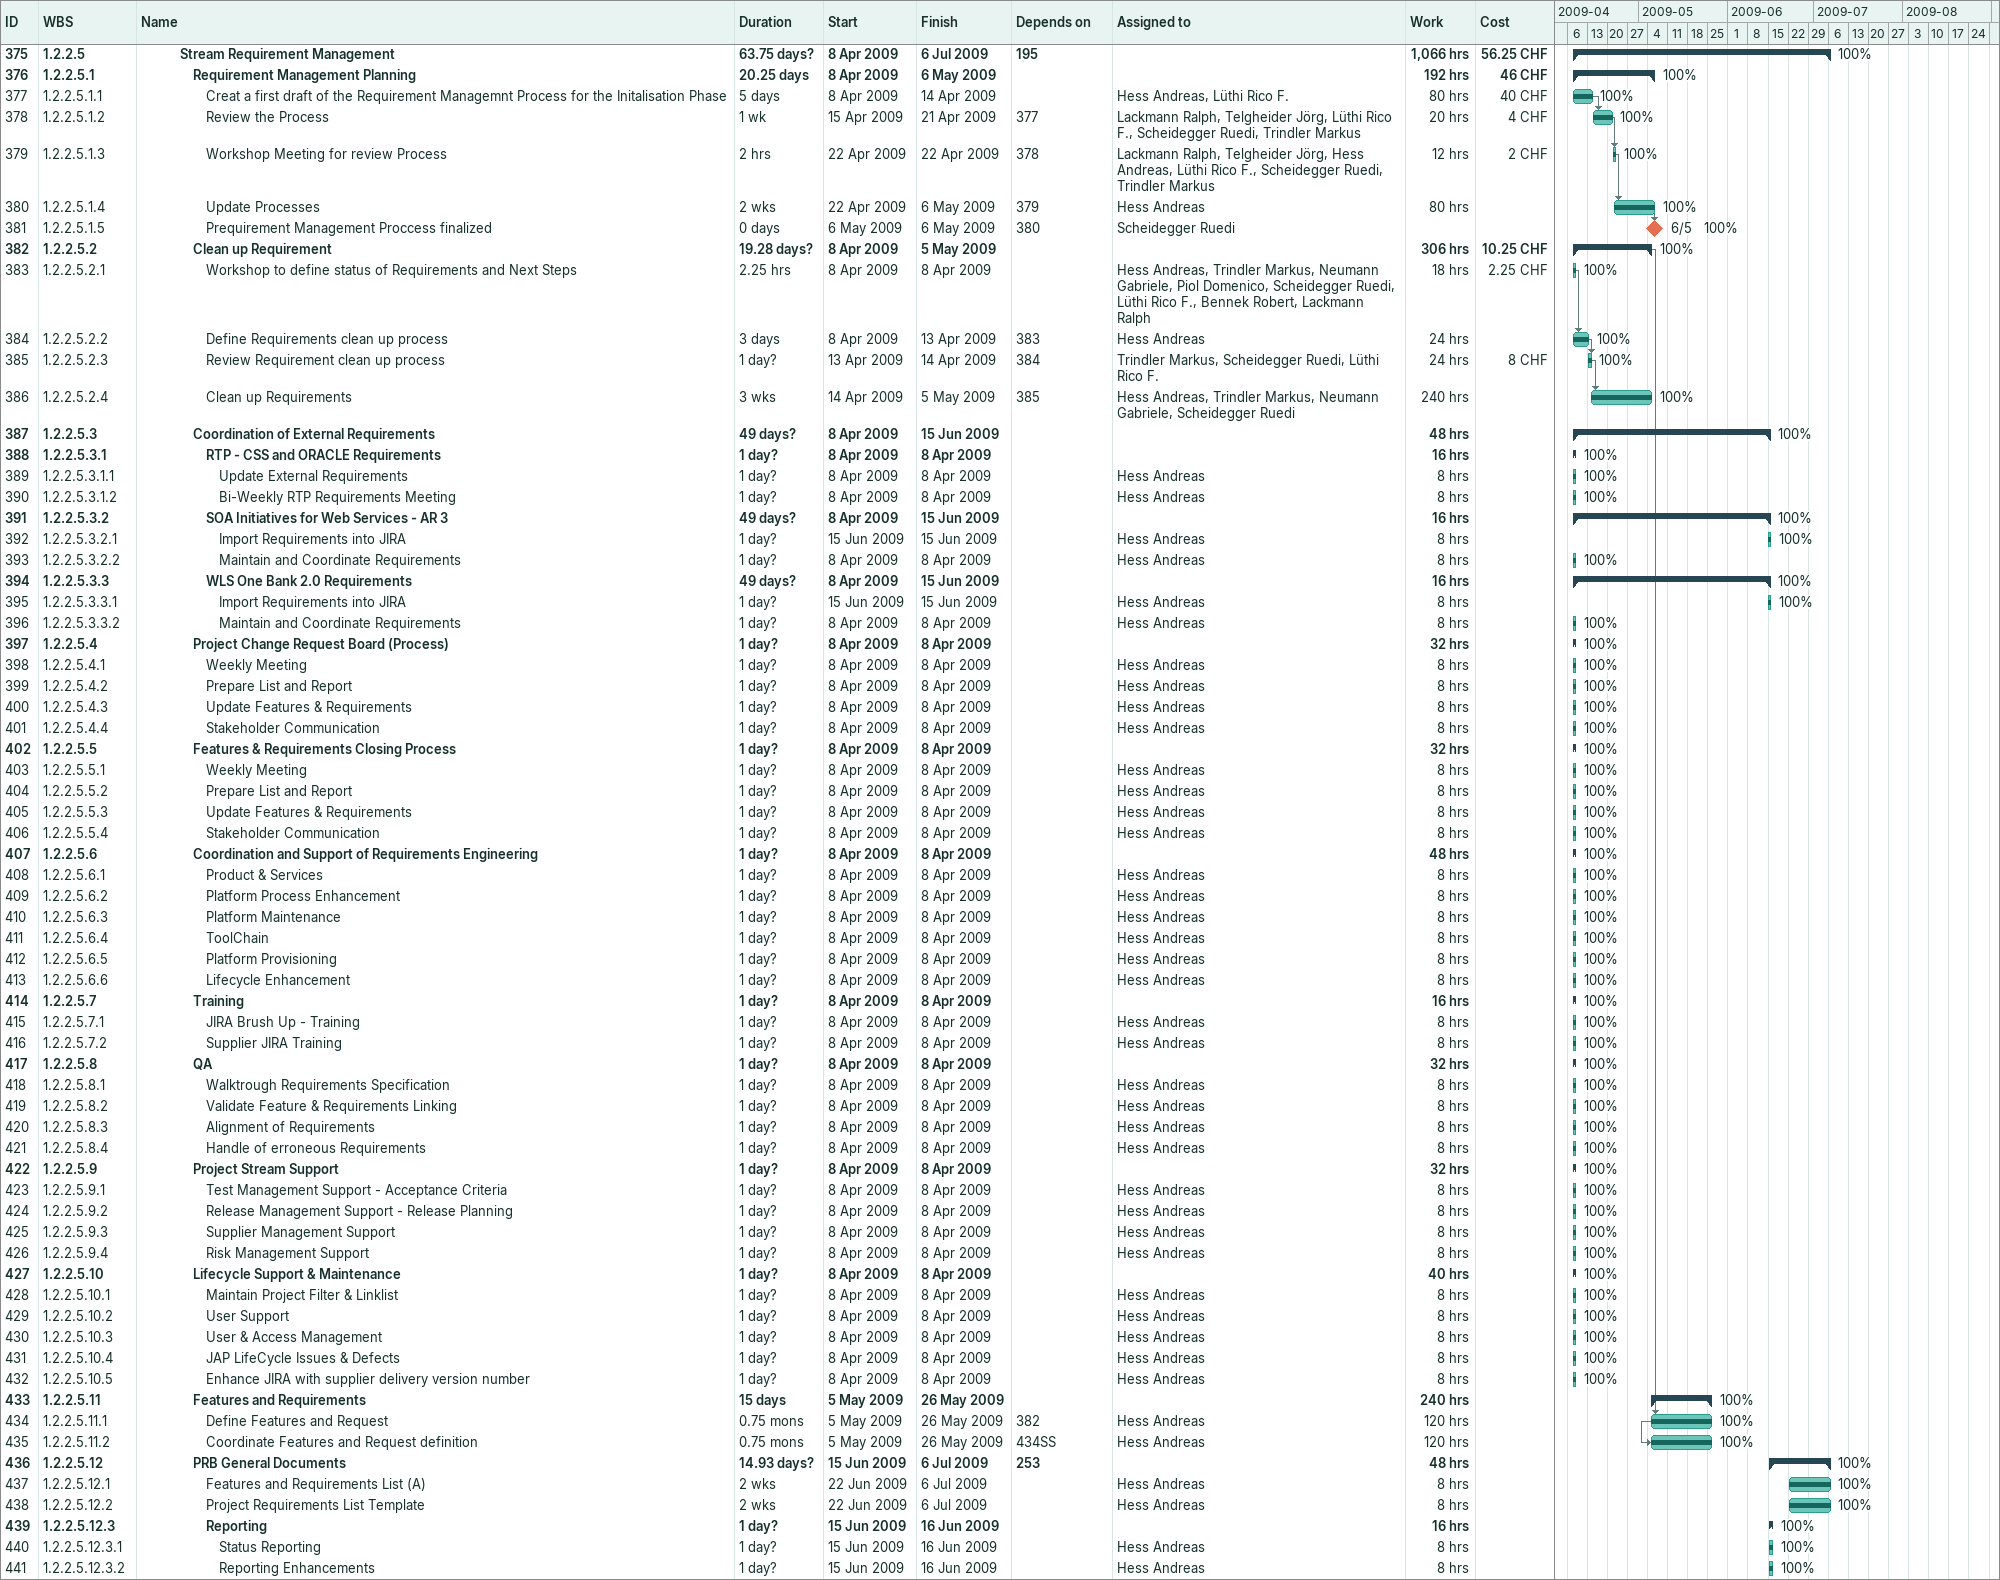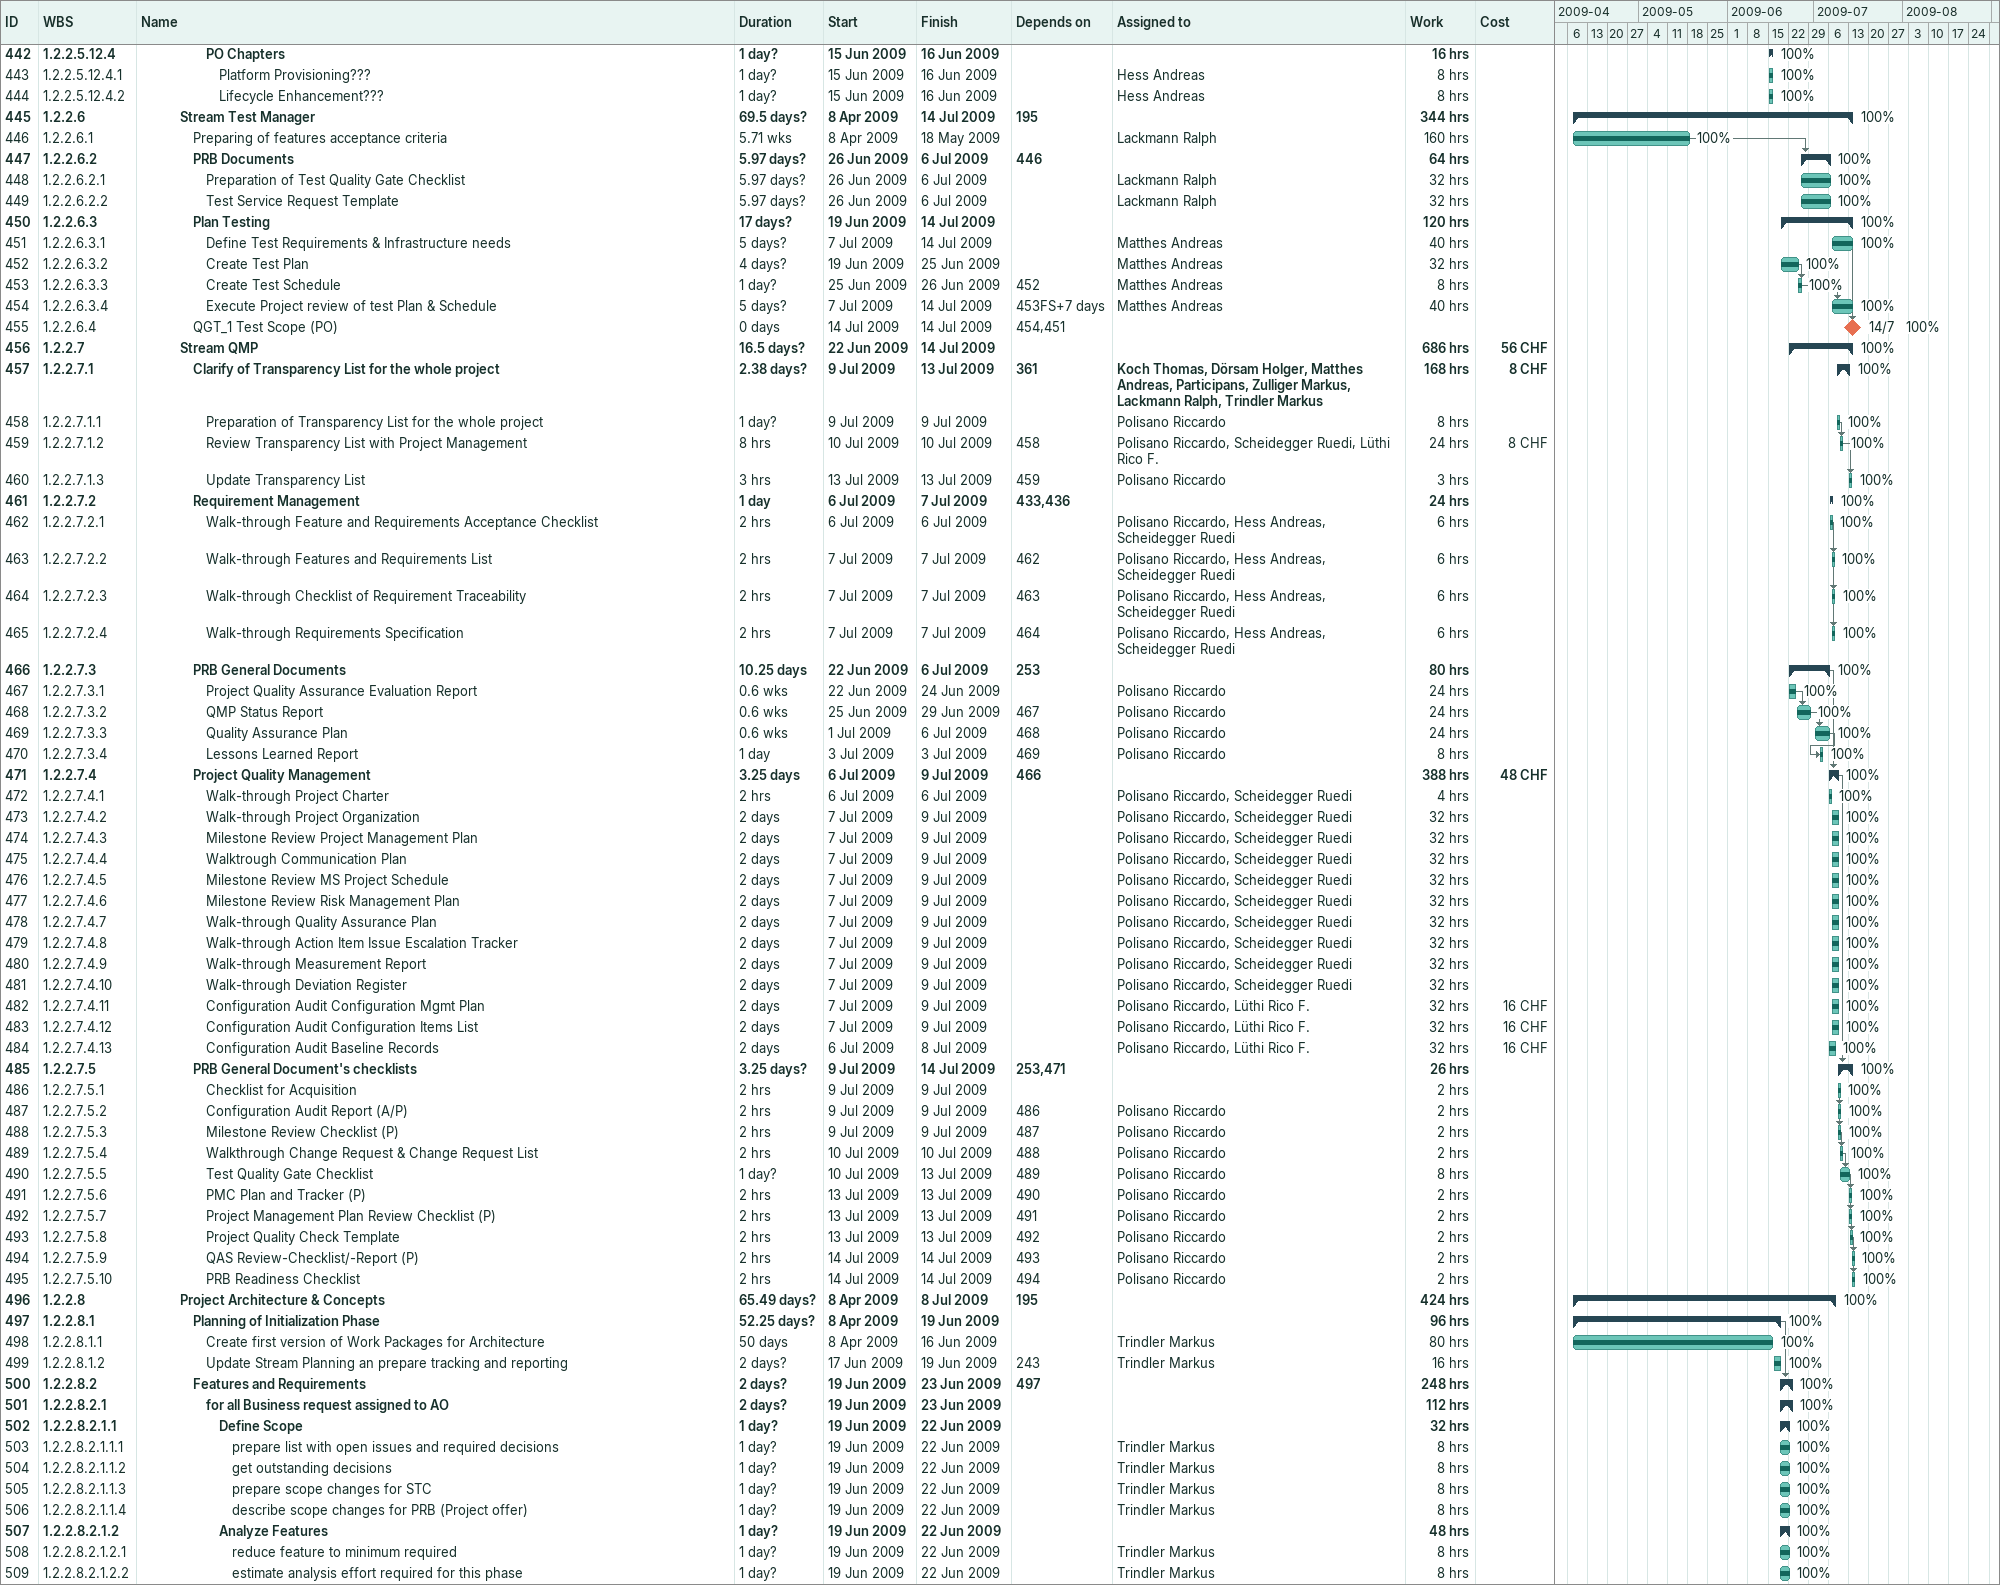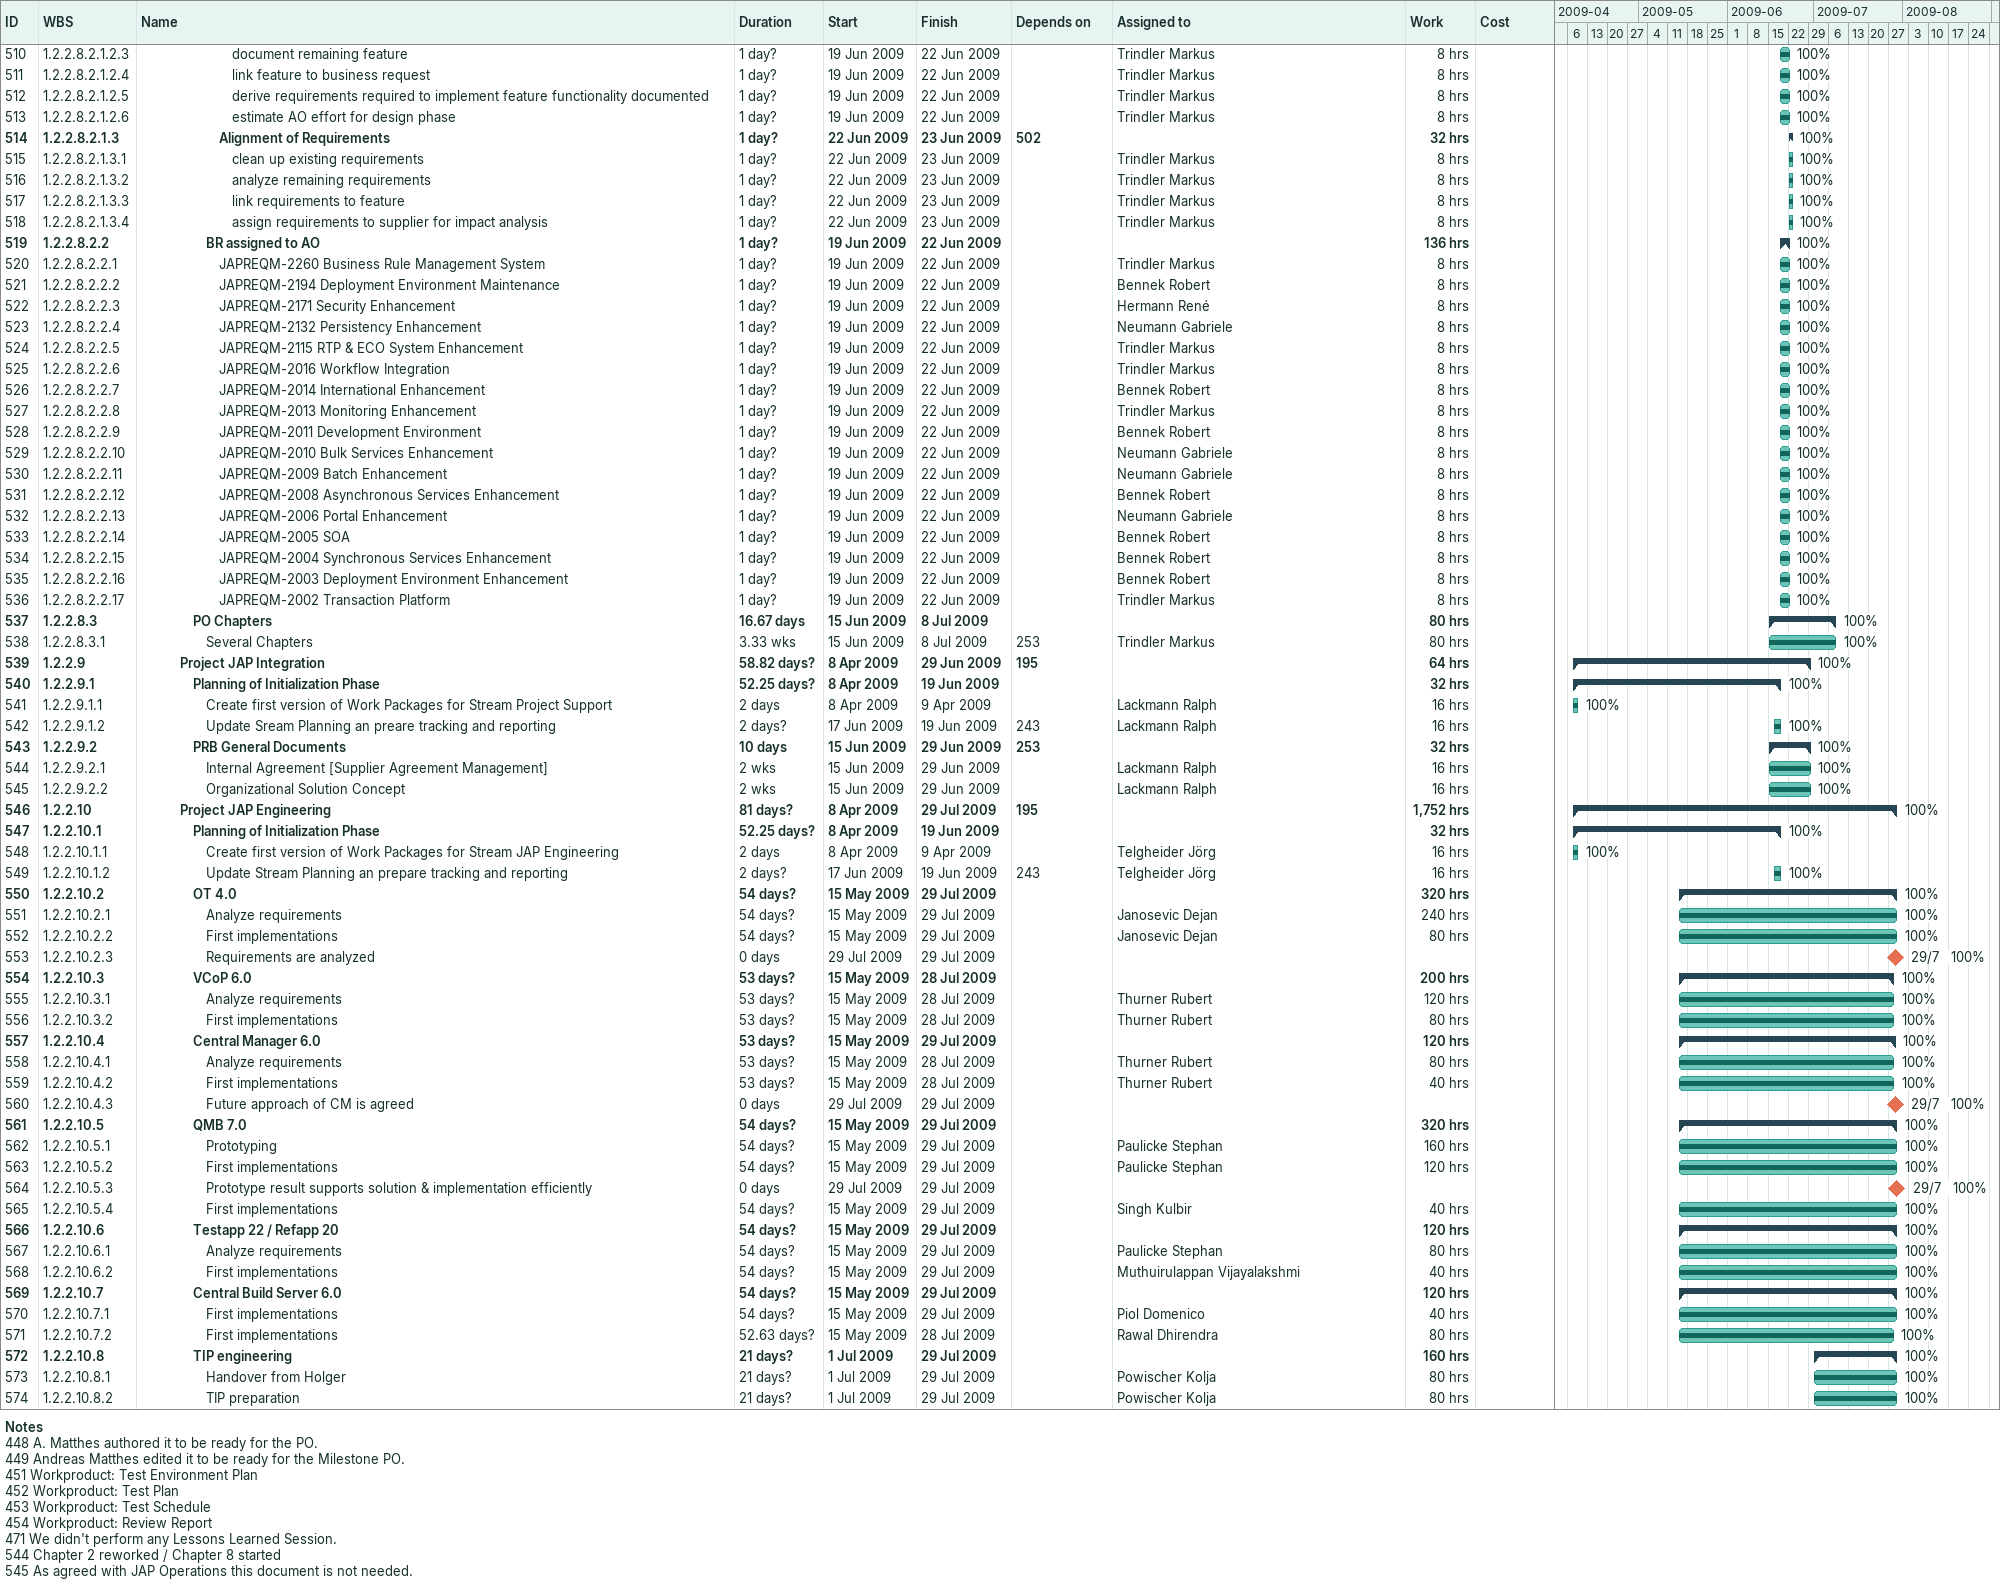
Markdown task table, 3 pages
| ID | WBS | Task | Duration | Start | Finish | Predecessors | Resources | % complete | Work (h) | Cost (CHF) |
|---|---|---|---|---|---|---|---|---|---|---|
| 375 | 1.2.2.5 | **Stream Requirement Management** | 63.75d? | 2009-04-08 | 2009-07-06 | 195 |  | 100 | 1066 | 56.25 |
| 376 | 1.2.2.5.1 | **Requirement Management Planning** | 20.25d | 2009-04-08 | 2009-05-06 |  |  | 100 | 192 | 46 |
| 377 | 1.2.2.5.1.1 | Creat a first draft of the Requirement Managemnt Process for the Initalisation Phase | 5d | 2009-04-08 | 2009-04-14 |  | Hess Andreas, Lüthi Rico F. | 100 | 80 | 40 |
| 378 | 1.2.2.5.1.2 | Review the Process | 1w | 2009-04-15 | 2009-04-21 | 377 | Lackmann Ralph, Telgheider Jörg, Lüthi Rico F., Scheidegger Ruedi, Trindler Markus | 100 | 20 | 4 |
| 379 | 1.2.2.5.1.3 | Workshop Meeting for review Process | 2h | 2009-04-22 | 2009-04-22 | 378 | Lackmann Ralph, Telgheider Jörg, Hess Andreas, Lüthi Rico F., Scheidegger Ruedi, Trindler Markus | 100 | 12 | 2 |
| 380 | 1.2.2.5.1.4 | Update Processes | 2w | 2009-04-22 | 2009-05-06 | 379 | Hess Andreas | 100 | 80 |  |
| 381 | 1.2.2.5.1.5 | Prequirement Management Proccess finalized | 0d | 2009-05-06 | 2009-05-06 | 380 | Scheidegger Ruedi | 100 |  |  |
| 382 | 1.2.2.5.2 | **Clean up Requirement** | 19.28d? | 2009-04-08 | 2009-05-05 |  |  | 100 | 306 | 10.25 |
| 383 | 1.2.2.5.2.1 | Workshop to define status of Requirements and Next Steps | 2.25h | 2009-04-08 | 2009-04-08 |  | Hess Andreas, Trindler Markus, Neumann Gabriele, Piol Domenico, Scheidegger Ruedi, Lüthi Rico F., Bennek Robert, Lackmann Ralph | 100 | 18 | 2.25 |
| 384 | 1.2.2.5.2.2 | Define Requirements clean up process | 3d | 2009-04-08 | 2009-04-13 | 383 | Hess Andreas | 100 | 24 |  |
| 385 | 1.2.2.5.2.3 | Review Requirement clean up process | 1d? | 2009-04-13 | 2009-04-14 | 384 | Trindler Markus, Scheidegger Ruedi, Lüthi Rico F. | 100 | 24 | 8 |
| 386 | 1.2.2.5.2.4 | Clean up Requirements | 3w | 2009-04-14 | 2009-05-05 | 385 | Hess Andreas, Trindler Markus, Neumann Gabriele, Scheidegger Ruedi | 100 | 240 |  |
| 387 | 1.2.2.5.3 | **Coordination of External Requirements** | 49d? | 2009-04-08 | 2009-06-15 |  |  | 100 | 48 |  |
| 388 | 1.2.2.5.3.1 | **RTP - CSS and ORACLE Requirements** | 1d? | 2009-04-08 | 2009-04-08 |  |  | 100 | 16 |  |
| 389 | 1.2.2.5.3.1.1 | Update External Requirements | 1d? | 2009-04-08 | 2009-04-08 |  | Hess Andreas | 100 | 8 |  |
| 390 | 1.2.2.5.3.1.2 | Bi-Weekly RTP Requirements Meeting | 1d? | 2009-04-08 | 2009-04-08 |  | Hess Andreas | 100 | 8 |  |
| 391 | 1.2.2.5.3.2 | **SOA Initiatives for Web Services - AR 3** | 49d? | 2009-04-08 | 2009-06-15 |  |  | 100 | 16 |  |
| 392 | 1.2.2.5.3.2.1 | Import Requirements into JIRA | 1d? | 2009-06-15 | 2009-06-15 |  | Hess Andreas | 100 | 8 |  |
| 393 | 1.2.2.5.3.2.2 | Maintain and Coordinate Requirements | 1d? | 2009-04-08 | 2009-04-08 |  | Hess Andreas | 100 | 8 |  |
| 394 | 1.2.2.5.3.3 | **WLS One Bank 2.0 Requirements** | 49d? | 2009-04-08 | 2009-06-15 |  |  | 100 | 16 |  |
| 395 | 1.2.2.5.3.3.1 | Import Requirements into JIRA | 1d? | 2009-06-15 | 2009-06-15 |  | Hess Andreas | 100 | 8 |  |
| 396 | 1.2.2.5.3.3.2 | Maintain and Coordinate Requirements | 1d? | 2009-04-08 | 2009-04-08 |  | Hess Andreas | 100 | 8 |  |
| 397 | 1.2.2.5.4 | **Project Change Request Board (Process)** | 1d? | 2009-04-08 | 2009-04-08 |  |  | 100 | 32 |  |
| 398 | 1.2.2.5.4.1 | Weekly Meeting | 1d? | 2009-04-08 | 2009-04-08 |  | Hess Andreas | 100 | 8 |  |
| 399 | 1.2.2.5.4.2 | Prepare List and Report | 1d? | 2009-04-08 | 2009-04-08 |  | Hess Andreas | 100 | 8 |  |
| 400 | 1.2.2.5.4.3 | Update Features & Requirements | 1d? | 2009-04-08 | 2009-04-08 |  | Hess Andreas | 100 | 8 |  |
| 401 | 1.2.2.5.4.4 | Stakeholder Communication | 1d? | 2009-04-08 | 2009-04-08 |  | Hess Andreas | 100 | 8 |  |
| 402 | 1.2.2.5.5 | **Features & Requirements Closing Process** | 1d? | 2009-04-08 | 2009-04-08 |  |  | 100 | 32 |  |
| 403 | 1.2.2.5.5.1 | Weekly Meeting | 1d? | 2009-04-08 | 2009-04-08 |  | Hess Andreas | 100 | 8 |  |
| 404 | 1.2.2.5.5.2 | Prepare List and Report | 1d? | 2009-04-08 | 2009-04-08 |  | Hess Andreas | 100 | 8 |  |
| 405 | 1.2.2.5.5.3 | Update Features & Requirements | 1d? | 2009-04-08 | 2009-04-08 |  | Hess Andreas | 100 | 8 |  |
| 406 | 1.2.2.5.5.4 | Stakeholder Communication | 1d? | 2009-04-08 | 2009-04-08 |  | Hess Andreas | 100 | 8 |  |
| 407 | 1.2.2.5.6 | **Coordination and Support of Requirements Engineering** | 1d? | 2009-04-08 | 2009-04-08 |  |  | 100 | 48 |  |
| 408 | 1.2.2.5.6.1 | Product & Services | 1d? | 2009-04-08 | 2009-04-08 |  | Hess Andreas | 100 | 8 |  |
| 409 | 1.2.2.5.6.2 | Platform Process Enhancement | 1d? | 2009-04-08 | 2009-04-08 |  | Hess Andreas | 100 | 8 |  |
| 410 | 1.2.2.5.6.3 | Platform Maintenance | 1d? | 2009-04-08 | 2009-04-08 |  | Hess Andreas | 100 | 8 |  |
| 411 | 1.2.2.5.6.4 | ToolChain | 1d? | 2009-04-08 | 2009-04-08 |  | Hess Andreas | 100 | 8 |  |
| 412 | 1.2.2.5.6.5 | Platform Provisioning | 1d? | 2009-04-08 | 2009-04-08 |  | Hess Andreas | 100 | 8 |  |
| 413 | 1.2.2.5.6.6 | Lifecycle Enhancement | 1d? | 2009-04-08 | 2009-04-08 |  | Hess Andreas | 100 | 8 |  |
| 414 | 1.2.2.5.7 | **Training** | 1d? | 2009-04-08 | 2009-04-08 |  |  | 100 | 16 |  |
| 415 | 1.2.2.5.7.1 | JIRA Brush Up - Training | 1d? | 2009-04-08 | 2009-04-08 |  | Hess Andreas | 100 | 8 |  |
| 416 | 1.2.2.5.7.2 | Supplier JIRA Training | 1d? | 2009-04-08 | 2009-04-08 |  | Hess Andreas | 100 | 8 |  |
| 417 | 1.2.2.5.8 | **QA** | 1d? | 2009-04-08 | 2009-04-08 |  |  | 100 | 32 |  |
| 418 | 1.2.2.5.8.1 | Walktrough Requirements Specification | 1d? | 2009-04-08 | 2009-04-08 |  | Hess Andreas | 100 | 8 |  |
| 419 | 1.2.2.5.8.2 | Validate Feature & Requirements Linking | 1d? | 2009-04-08 | 2009-04-08 |  | Hess Andreas | 100 | 8 |  |
| 420 | 1.2.2.5.8.3 | Alignment of Requirements | 1d? | 2009-04-08 | 2009-04-08 |  | Hess Andreas | 100 | 8 |  |
| 421 | 1.2.2.5.8.4 | Handle of erroneous Requirements | 1d? | 2009-04-08 | 2009-04-08 |  | Hess Andreas | 100 | 8 |  |
| 422 | 1.2.2.5.9 | **Project Stream Support** | 1d? | 2009-04-08 | 2009-04-08 |  |  | 100 | 32 |  |
| 423 | 1.2.2.5.9.1 | Test Management Support - Acceptance Criteria | 1d? | 2009-04-08 | 2009-04-08 |  | Hess Andreas | 100 | 8 |  |
| 424 | 1.2.2.5.9.2 | Release Management Support - Release Planning | 1d? | 2009-04-08 | 2009-04-08 |  | Hess Andreas | 100 | 8 |  |
| 425 | 1.2.2.5.9.3 | Supplier Management Support | 1d? | 2009-04-08 | 2009-04-08 |  | Hess Andreas | 100 | 8 |  |
| 426 | 1.2.2.5.9.4 | Risk Management Support | 1d? | 2009-04-08 | 2009-04-08 |  | Hess Andreas | 100 | 8 |  |
| 427 | 1.2.2.5.10 | **Lifecycle Support & Maintenance** | 1d? | 2009-04-08 | 2009-04-08 |  |  | 100 | 40 |  |
| 428 | 1.2.2.5.10.1 | Maintain Project Filter & Linklist | 1d? | 2009-04-08 | 2009-04-08 |  | Hess Andreas | 100 | 8 |  |
| 429 | 1.2.2.5.10.2 | User Support | 1d? | 2009-04-08 | 2009-04-08 |  | Hess Andreas | 100 | 8 |  |
| 430 | 1.2.2.5.10.3 | User & Access Management | 1d? | 2009-04-08 | 2009-04-08 |  | Hess Andreas | 100 | 8 |  |
| 431 | 1.2.2.5.10.4 | JAP LifeCycle Issues & Defects | 1d? | 2009-04-08 | 2009-04-08 |  | Hess Andreas | 100 | 8 |  |
| 432 | 1.2.2.5.10.5 | Enhance JIRA with supplier delivery version number | 1d? | 2009-04-08 | 2009-04-08 |  | Hess Andreas | 100 | 8 |  |
| 433 | 1.2.2.5.11 | **Features and Requirements** | 15d | 2009-05-05 | 2009-05-26 |  |  | 100 | 240 |  |
| 434 | 1.2.2.5.11.1 | Define Features and Request | 0.75mo | 2009-05-05 | 2009-05-26 | 382 | Hess Andreas | 100 | 120 |  |
| 435 | 1.2.2.5.11.2 | Coordinate Features and Request definition | 0.75mo | 2009-05-05 | 2009-05-26 | 434SS | Hess Andreas | 100 | 120 |  |
| 436 | 1.2.2.5.12 | **PRB General Documents** | 14.93d? | 2009-06-15 | 2009-07-06 | 253 |  | 100 | 48 |  |
| 437 | 1.2.2.5.12.1 | Features and Requirements List (A) | 2w | 2009-06-22 | 2009-07-06 |  | Hess Andreas | 100 | 8 |  |
| 438 | 1.2.2.5.12.2 | Project Requirements List Template | 2w | 2009-06-22 | 2009-07-06 |  | Hess Andreas | 100 | 8 |  |
| 439 | 1.2.2.5.12.3 | **Reporting** | 1d? | 2009-06-15 | 2009-06-16 |  |  | 100 | 16 |  |
| 440 | 1.2.2.5.12.3.1 | Status Reporting | 1d? | 2009-06-15 | 2009-06-16 |  | Hess Andreas | 100 | 8 |  |
| 441 | 1.2.2.5.12.3.2 | Reporting Enhancements | 1d? | 2009-06-15 | 2009-06-16 |  | Hess Andreas | 100 | 8 |  |
| 442 | 1.2.2.5.12.4 | **PO Chapters** | 1d? | 2009-06-15 | 2009-06-16 |  |  | 100 | 16 |  |
| 443 | 1.2.2.5.12.4.1 | Platform Provisioning??? | 1d? | 2009-06-15 | 2009-06-16 |  | Hess Andreas | 100 | 8 |  |
| 444 | 1.2.2.5.12.4.2 | Lifecycle Enhancement??? | 1d? | 2009-06-15 | 2009-06-16 |  | Hess Andreas | 100 | 8 |  |
| 445 | 1.2.2.6 | **Stream Test Manager** | 69.5d? | 2009-04-08 | 2009-07-14 | 195 |  | 100 | 344 |  |
| 446 | 1.2.2.6.1 | Preparing of features acceptance criteria | 5.71w | 2009-04-08 | 2009-05-18 |  | Lackmann Ralph | 100 | 160 |  |
| 447 | 1.2.2.6.2 | **PRB Documents** | 5.97d? | 2009-06-26 | 2009-07-06 | 446 |  | 100 | 64 |  |
| 448 | 1.2.2.6.2.1 | Preparation of Test Quality Gate Checklist | 5.97d? | 2009-06-26 | 2009-07-06 |  | Lackmann Ralph | 100 | 32 |  |
| 449 | 1.2.2.6.2.2 | Test Service Request Template | 5.97d? | 2009-06-26 | 2009-07-06 |  | Lackmann Ralph | 100 | 32 |  |
| 450 | 1.2.2.6.3 | **Plan Testing** | 17d? | 2009-06-19 | 2009-07-14 |  |  | 100 | 120 |  |
| 451 | 1.2.2.6.3.1 | Define Test Requirements & Infrastructure needs | 5d? | 2009-07-07 | 2009-07-14 |  | Matthes Andreas | 100 | 40 |  |
| 452 | 1.2.2.6.3.2 | Create Test Plan | 4d? | 2009-06-19 | 2009-06-25 |  | Matthes Andreas | 100 | 32 |  |
| 453 | 1.2.2.6.3.3 | Create Test Schedule | 1d? | 2009-06-25 | 2009-06-26 | 452 | Matthes Andreas | 100 | 8 |  |
| 454 | 1.2.2.6.3.4 | Execute Project review of test Plan & Schedule | 5d? | 2009-07-07 | 2009-07-14 | 453FS+7d | Matthes Andreas | 100 | 40 |  |
| 455 | 1.2.2.6.4 | QGT_1 Test Scope (PO) | 0d | 2009-07-14 | 2009-07-14 | 454, 451 |  | 100 |  |  |
| 456 | 1.2.2.7 | **Stream QMP** | 16.5d? | 2009-06-22 | 2009-07-14 |  |  | 100 | 686 | 56 |
| 457 | 1.2.2.7.1 | **Clarify of Transparency List for the whole project** | 2.38d? | 2009-07-09 | 2009-07-13 | 361 | Koch Thomas, Dörsam Holger, Matthes Andreas, Participans, Zulliger Markus, Lackmann Ralph, Trindler Markus | 100 | 168 | 8 |
| 458 | 1.2.2.7.1.1 | Preparation of Transparency List for the whole project | 1d? | 2009-07-09 | 2009-07-09 |  | Polisano Riccardo | 100 | 8 |  |
| 459 | 1.2.2.7.1.2 | Review Transparency List with Project Management | 8h | 2009-07-10 | 2009-07-10 | 458 | Polisano Riccardo, Scheidegger Ruedi, Lüthi Rico F. | 100 | 24 | 8 |
| 460 | 1.2.2.7.1.3 | Update Transparency List | 3h | 2009-07-13 | 2009-07-13 | 459 | Polisano Riccardo | 100 | 3 |  |
| 461 | 1.2.2.7.2 | **Requirement Management** | 1d | 2009-07-06 | 2009-07-07 | 433, 436 |  | 100 | 24 |  |
| 462 | 1.2.2.7.2.1 | Walk-through Feature and Requirements Acceptance Checklist | 2h | 2009-07-06 | 2009-07-06 |  | Polisano Riccardo, Hess Andreas, Scheidegger Ruedi | 100 | 6 |  |
| 463 | 1.2.2.7.2.2 | Walk-through Features and Requirements List | 2h | 2009-07-07 | 2009-07-07 | 462 | Polisano Riccardo, Hess Andreas, Scheidegger Ruedi | 100 | 6 |  |
| 464 | 1.2.2.7.2.3 | Walk-through Checklist of Requirement Traceability | 2h | 2009-07-07 | 2009-07-07 | 463 | Polisano Riccardo, Hess Andreas, Scheidegger Ruedi | 100 | 6 |  |
| 465 | 1.2.2.7.2.4 | Walk-through Requirements Specification | 2h | 2009-07-07 | 2009-07-07 | 464 | Polisano Riccardo, Hess Andreas, Scheidegger Ruedi | 100 | 6 |  |
| 466 | 1.2.2.7.3 | **PRB General Documents** | 10.25d | 2009-06-22 | 2009-07-06 | 253 |  | 100 | 80 |  |
| 467 | 1.2.2.7.3.1 | Project Quality Assurance Evaluation Report | 0.6w | 2009-06-22 | 2009-06-24 |  | Polisano Riccardo | 100 | 24 |  |
| 468 | 1.2.2.7.3.2 | QMP Status Report | 0.6w | 2009-06-25 | 2009-06-29 | 467 | Polisano Riccardo | 100 | 24 |  |
| 469 | 1.2.2.7.3.3 | Quality Assurance Plan | 0.6w | 2009-07-01 | 2009-07-06 | 468 | Polisano Riccardo | 100 | 24 |  |
| 470 | 1.2.2.7.3.4 | Lessons Learned Report | 1d | 2009-07-03 | 2009-07-03 | 469 | Polisano Riccardo | 100 | 8 |  |
| 471 | 1.2.2.7.4 | **Project Quality Management** | 3.25d | 2009-07-06 | 2009-07-09 | 466 |  | 100 | 388 | 48 |
| 472 | 1.2.2.7.4.1 | Walk-through Project Charter | 2h | 2009-07-06 | 2009-07-06 |  | Polisano Riccardo, Scheidegger Ruedi | 100 | 4 |  |
| 473 | 1.2.2.7.4.2 | Walk-through Project Organization | 2d | 2009-07-07 | 2009-07-09 |  | Polisano Riccardo, Scheidegger Ruedi | 100 | 32 |  |
| 474 | 1.2.2.7.4.3 | Milestone Review Project Management Plan | 2d | 2009-07-07 | 2009-07-09 |  | Polisano Riccardo, Scheidegger Ruedi | 100 | 32 |  |
| 475 | 1.2.2.7.4.4 | Walktrough Communication Plan | 2d | 2009-07-07 | 2009-07-09 |  | Polisano Riccardo, Scheidegger Ruedi | 100 | 32 |  |
| 476 | 1.2.2.7.4.5 | Milestone Review MS Project Schedule | 2d | 2009-07-07 | 2009-07-09 |  | Polisano Riccardo, Scheidegger Ruedi | 100 | 32 |  |
| 477 | 1.2.2.7.4.6 | Milestone Review Risk Management Plan | 2d | 2009-07-07 | 2009-07-09 |  | Polisano Riccardo, Scheidegger Ruedi | 100 | 32 |  |
| 478 | 1.2.2.7.4.7 | Walk-through Quality Assurance Plan | 2d | 2009-07-07 | 2009-07-09 |  | Polisano Riccardo, Scheidegger Ruedi | 100 | 32 |  |
| 479 | 1.2.2.7.4.8 | Walk-through Action Item Issue Escalation Tracker | 2d | 2009-07-07 | 2009-07-09 |  | Polisano Riccardo, Scheidegger Ruedi | 100 | 32 |  |
| 480 | 1.2.2.7.4.9 | Walk-through Measurement Report | 2d | 2009-07-07 | 2009-07-09 |  | Polisano Riccardo, Scheidegger Ruedi | 100 | 32 |  |
| 481 | 1.2.2.7.4.10 | Walk-through Deviation Register | 2d | 2009-07-07 | 2009-07-09 |  | Polisano Riccardo, Scheidegger Ruedi | 100 | 32 |  |
| 482 | 1.2.2.7.4.11 | Configuration Audit Configuration Mgmt Plan | 2d | 2009-07-07 | 2009-07-09 |  | Polisano Riccardo, Lüthi Rico F. | 100 | 32 | 16 |
| 483 | 1.2.2.7.4.12 | Configuration Audit Configuration Items List | 2d | 2009-07-07 | 2009-07-09 |  | Polisano Riccardo, Lüthi Rico F. | 100 | 32 | 16 |
| 484 | 1.2.2.7.4.13 | Configuration Audit Baseline Records | 2d | 2009-07-06 | 2009-07-08 |  | Polisano Riccardo, Lüthi Rico F. | 100 | 32 | 16 |
| 485 | 1.2.2.7.5 | **PRB General Document's checklists** | 3.25d? | 2009-07-09 | 2009-07-14 | 253, 471 |  | 100 | 26 |  |
| 486 | 1.2.2.7.5.1 | Checklist for Acquisition | 2h | 2009-07-09 | 2009-07-09 |  |  | 100 | 2 |  |
| 487 | 1.2.2.7.5.2 | Configuration Audit Report (A/P) | 2h | 2009-07-09 | 2009-07-09 | 486 | Polisano Riccardo | 100 | 2 |  |
| 488 | 1.2.2.7.5.3 | Milestone Review Checklist (P) | 2h | 2009-07-09 | 2009-07-09 | 487 | Polisano Riccardo | 100 | 2 |  |
| 489 | 1.2.2.7.5.4 | Walkthrough Change Request & Change Request List | 2h | 2009-07-10 | 2009-07-10 | 488 | Polisano Riccardo | 100 | 2 |  |
| 490 | 1.2.2.7.5.5 | Test Quality Gate Checklist | 1d? | 2009-07-10 | 2009-07-13 | 489 | Polisano Riccardo | 100 | 8 |  |
| 491 | 1.2.2.7.5.6 | PMC Plan and Tracker (P) | 2h | 2009-07-13 | 2009-07-13 | 490 | Polisano Riccardo | 100 | 2 |  |
| 492 | 1.2.2.7.5.7 | Project Management Plan Review Checklist (P) | 2h | 2009-07-13 | 2009-07-13 | 491 | Polisano Riccardo | 100 | 2 |  |
| 493 | 1.2.2.7.5.8 | Project Quality Check Template | 2h | 2009-07-13 | 2009-07-13 | 492 | Polisano Riccardo | 100 | 2 |  |
| 494 | 1.2.2.7.5.9 | QAS Review-Checklist/-Report (P) | 2h | 2009-07-14 | 2009-07-14 | 493 | Polisano Riccardo | 100 | 2 |  |
| 495 | 1.2.2.7.5.10 | PRB Readiness Checklist | 2h | 2009-07-14 | 2009-07-14 | 494 | Polisano Riccardo | 100 | 2 |  |
| 496 | 1.2.2.8 | **Project Architecture & Concepts** | 65.49d? | 2009-04-08 | 2009-07-08 | 195 |  | 100 | 424 |  |
| 497 | 1.2.2.8.1 | **Planning of Initialization Phase** | 52.25d? | 2009-04-08 | 2009-06-19 |  |  | 100 | 96 |  |
| 498 | 1.2.2.8.1.1 | Create first version of Work Packages for Architecture | 50d | 2009-04-08 | 2009-06-16 |  | Trindler Markus | 100 | 80 |  |
| 499 | 1.2.2.8.1.2 | Update Stream Planning an prepare tracking and reporting | 2d? | 2009-06-17 | 2009-06-19 | 243 | Trindler Markus | 100 | 16 |  |
| 500 | 1.2.2.8.2 | **Features and Requirements** | 2d? | 2009-06-19 | 2009-06-23 | 497 |  | 100 | 248 |  |
| 501 | 1.2.2.8.2.1 | **for all Business request assigned to AO** | 2d? | 2009-06-19 | 2009-06-23 |  |  | 100 | 112 |  |
| 502 | 1.2.2.8.2.1.1 | **Define Scope** | 1d? | 2009-06-19 | 2009-06-22 |  |  | 100 | 32 |  |
| 503 | 1.2.2.8.2.1.1.1 | prepare list with open issues and required decisions | 1d? | 2009-06-19 | 2009-06-22 |  | Trindler Markus | 100 | 8 |  |
| 504 | 1.2.2.8.2.1.1.2 | get outstanding decisions | 1d? | 2009-06-19 | 2009-06-22 |  | Trindler Markus | 100 | 8 |  |
| 505 | 1.2.2.8.2.1.1.3 | prepare scope changes for STC | 1d? | 2009-06-19 | 2009-06-22 |  | Trindler Markus | 100 | 8 |  |
| 506 | 1.2.2.8.2.1.1.4 | describe scope changes for PRB (Project offer) | 1d? | 2009-06-19 | 2009-06-22 |  | Trindler Markus | 100 | 8 |  |
| 507 | 1.2.2.8.2.1.2 | **Analyze Features** | 1d? | 2009-06-19 | 2009-06-22 |  |  | 100 | 48 |  |
| 508 | 1.2.2.8.2.1.2.1 | reduce feature to minimum required | 1d? | 2009-06-19 | 2009-06-22 |  | Trindler Markus | 100 | 8 |  |
| 509 | 1.2.2.8.2.1.2.2 | estimate analysis effort required for this phase | 1d? | 2009-06-19 | 2009-06-22 |  | Trindler Markus | 100 | 8 |  |
| 510 | 1.2.2.8.2.1.2.3 | document remaining feature | 1d? | 2009-06-19 | 2009-06-22 |  | Trindler Markus | 100 | 8 |  |
| 511 | 1.2.2.8.2.1.2.4 | link feature to business request | 1d? | 2009-06-19 | 2009-06-22 |  | Trindler Markus | 100 | 8 |  |
| 512 | 1.2.2.8.2.1.2.5 | derive requirements required to implement feature functionality documented | 1d? | 2009-06-19 | 2009-06-22 |  | Trindler Markus | 100 | 8 |  |
| 513 | 1.2.2.8.2.1.2.6 | estimate AO effort for design phase | 1d? | 2009-06-19 | 2009-06-22 |  | Trindler Markus | 100 | 8 |  |
| 514 | 1.2.2.8.2.1.3 | **Alignment of Requirements** | 1d? | 2009-06-22 | 2009-06-23 | 502 |  | 100 | 32 |  |
| 515 | 1.2.2.8.2.1.3.1 | clean up existing requirements | 1d? | 2009-06-22 | 2009-06-23 |  | Trindler Markus | 100 | 8 |  |
| 516 | 1.2.2.8.2.1.3.2 | analyze remaining requirements | 1d? | 2009-06-22 | 2009-06-23 |  | Trindler Markus | 100 | 8 |  |
| 517 | 1.2.2.8.2.1.3.3 | link requirements to feature | 1d? | 2009-06-22 | 2009-06-23 |  | Trindler Markus | 100 | 8 |  |
| 518 | 1.2.2.8.2.1.3.4 | assign requirements to supplier for impact analysis | 1d? | 2009-06-22 | 2009-06-23 |  | Trindler Markus | 100 | 8 |  |
| 519 | 1.2.2.8.2.2 | **BR assigned to AO** | 1d? | 2009-06-19 | 2009-06-22 |  |  | 100 | 136 |  |
| 520 | 1.2.2.8.2.2.1 | JAPREQM-2260 Business Rule Management System | 1d? | 2009-06-19 | 2009-06-22 |  | Trindler Markus | 100 | 8 |  |
| 521 | 1.2.2.8.2.2.2 | JAPREQM-2194 Deployment Environment Maintenance | 1d? | 2009-06-19 | 2009-06-22 |  | Bennek Robert | 100 | 8 |  |
| 522 | 1.2.2.8.2.2.3 | JAPREQM-2171 Security Enhancement | 1d? | 2009-06-19 | 2009-06-22 |  | Hermann René | 100 | 8 |  |
| 523 | 1.2.2.8.2.2.4 | JAPREQM-2132 Persistency Enhancement | 1d? | 2009-06-19 | 2009-06-22 |  | Neumann Gabriele | 100 | 8 |  |
| 524 | 1.2.2.8.2.2.5 | JAPREQM-2115 RTP & ECO System Enhancement | 1d? | 2009-06-19 | 2009-06-22 |  | Trindler Markus | 100 | 8 |  |
| 525 | 1.2.2.8.2.2.6 | JAPREQM-2016 Workflow Integration | 1d? | 2009-06-19 | 2009-06-22 |  | Trindler Markus | 100 | 8 |  |
| 526 | 1.2.2.8.2.2.7 | JAPREQM-2014 International Enhancement | 1d? | 2009-06-19 | 2009-06-22 |  | Bennek Robert | 100 | 8 |  |
| 527 | 1.2.2.8.2.2.8 | JAPREQM-2013 Monitoring Enhancement | 1d? | 2009-06-19 | 2009-06-22 |  | Trindler Markus | 100 | 8 |  |
| 528 | 1.2.2.8.2.2.9 | JAPREQM-2011 Development Environment | 1d? | 2009-06-19 | 2009-06-22 |  | Bennek Robert | 100 | 8 |  |
| 529 | 1.2.2.8.2.2.10 | JAPREQM-2010 Bulk Services Enhancement | 1d? | 2009-06-19 | 2009-06-22 |  | Neumann Gabriele | 100 | 8 |  |
| 530 | 1.2.2.8.2.2.11 | JAPREQM-2009 Batch Enhancement | 1d? | 2009-06-19 | 2009-06-22 |  | Neumann Gabriele | 100 | 8 |  |
| 531 | 1.2.2.8.2.2.12 | JAPREQM-2008 Asynchronous Services Enhancement | 1d? | 2009-06-19 | 2009-06-22 |  | Bennek Robert | 100 | 8 |  |
| 532 | 1.2.2.8.2.2.13 | JAPREQM-2006 Portal Enhancement | 1d? | 2009-06-19 | 2009-06-22 |  | Neumann Gabriele | 100 | 8 |  |
| 533 | 1.2.2.8.2.2.14 | JAPREQM-2005 SOA | 1d? | 2009-06-19 | 2009-06-22 |  | Bennek Robert | 100 | 8 |  |
| 534 | 1.2.2.8.2.2.15 | JAPREQM-2004 Synchronous Services Enhancement | 1d? | 2009-06-19 | 2009-06-22 |  | Bennek Robert | 100 | 8 |  |
| 535 | 1.2.2.8.2.2.16 | JAPREQM-2003 Deployment Environment Enhancement | 1d? | 2009-06-19 | 2009-06-22 |  | Bennek Robert | 100 | 8 |  |
| 536 | 1.2.2.8.2.2.17 | JAPREQM-2002 Transaction Platform | 1d? | 2009-06-19 | 2009-06-22 |  | Trindler Markus | 100 | 8 |  |
| 537 | 1.2.2.8.3 | **PO Chapters** | 16.67d | 2009-06-15 | 2009-07-08 |  |  | 100 | 80 |  |
| 538 | 1.2.2.8.3.1 | Several Chapters | 3.33w | 2009-06-15 | 2009-07-08 | 253 | Trindler Markus | 100 | 80 |  |
| 539 | 1.2.2.9 | **Project JAP Integration** | 58.82d? | 2009-04-08 | 2009-06-29 | 195 |  | 100 | 64 |  |
| 540 | 1.2.2.9.1 | **Planning of Initialization Phase** | 52.25d? | 2009-04-08 | 2009-06-19 |  |  | 100 | 32 |  |
| 541 | 1.2.2.9.1.1 | Create first version of Work Packages for Stream Project Support | 2d | 2009-04-08 | 2009-04-09 |  | Lackmann Ralph | 100 | 16 |  |
| 542 | 1.2.2.9.1.2 | Update Sream Planning an preare tracking and reporting | 2d? | 2009-06-17 | 2009-06-19 | 243 | Lackmann Ralph | 100 | 16 |  |
| 543 | 1.2.2.9.2 | **PRB General Documents** | 10d | 2009-06-15 | 2009-06-29 | 253 |  | 100 | 32 |  |
| 544 | 1.2.2.9.2.1 | Internal Agreement [Supplier Agreement Management] | 2w | 2009-06-15 | 2009-06-29 |  | Lackmann Ralph | 100 | 16 |  |
| 545 | 1.2.2.9.2.2 | Organizational Solution Concept | 2w | 2009-06-15 | 2009-06-29 |  | Lackmann Ralph | 100 | 16 |  |
| 546 | 1.2.2.10 | **Project JAP Engineering** | 81d? | 2009-04-08 | 2009-07-29 | 195 |  | 100 | 1752 |  |
| 547 | 1.2.2.10.1 | **Planning of Initialization Phase** | 52.25d? | 2009-04-08 | 2009-06-19 |  |  | 100 | 32 |  |
| 548 | 1.2.2.10.1.1 | Create first version of Work Packages for Stream JAP Engineering | 2d | 2009-04-08 | 2009-04-09 |  | Telgheider Jörg | 100 | 16 |  |
| 549 | 1.2.2.10.1.2 | Update Stream Planning an prepare tracking and reporting | 2d? | 2009-06-17 | 2009-06-19 | 243 | Telgheider Jörg | 100 | 16 |  |
| 550 | 1.2.2.10.2 | **OT 4.0** | 54d? | 2009-05-15 | 2009-07-29 |  |  | 100 | 320 |  |
| 551 | 1.2.2.10.2.1 | Analyze requirements | 54d? | 2009-05-15 | 2009-07-29 |  | Janosevic Dejan | 100 | 240 |  |
| 552 | 1.2.2.10.2.2 | First implementations | 54d? | 2009-05-15 | 2009-07-29 |  | Janosevic Dejan | 100 | 80 |  |
| 553 | 1.2.2.10.2.3 | Requirements are analyzed | 0d | 2009-07-29 | 2009-07-29 |  |  | 100 |  |  |
| 554 | 1.2.2.10.3 | **VCoP 6.0** | 53d? | 2009-05-15 | 2009-07-28 |  |  | 100 | 200 |  |
| 555 | 1.2.2.10.3.1 | Analyze requirements | 53d? | 2009-05-15 | 2009-07-28 |  | Thurner Rubert | 100 | 120 |  |
| 556 | 1.2.2.10.3.2 | First implementations | 53d? | 2009-05-15 | 2009-07-28 |  | Thurner Rubert | 100 | 80 |  |
| 557 | 1.2.2.10.4 | **Central Manager 6.0** | 53d? | 2009-05-15 | 2009-07-29 |  |  | 100 | 120 |  |
| 558 | 1.2.2.10.4.1 | Analyze requirements | 53d? | 2009-05-15 | 2009-07-28 |  | Thurner Rubert | 100 | 80 |  |
| 559 | 1.2.2.10.4.2 | First implementations | 53d? | 2009-05-15 | 2009-07-28 |  | Thurner Rubert | 100 | 40 |  |
| 560 | 1.2.2.10.4.3 | Future approach of CM is agreed | 0d | 2009-07-29 | 2009-07-29 |  |  | 100 |  |  |
| 561 | 1.2.2.10.5 | **QMB 7.0** | 54d? | 2009-05-15 | 2009-07-29 |  |  | 100 | 320 |  |
| 562 | 1.2.2.10.5.1 | Prototyping | 54d? | 2009-05-15 | 2009-07-29 |  | Paulicke Stephan | 100 | 160 |  |
| 563 | 1.2.2.10.5.2 | First implementations | 54d? | 2009-05-15 | 2009-07-29 |  | Paulicke Stephan | 100 | 120 |  |
| 564 | 1.2.2.10.5.3 | Prototype result supports solution & implementation efficiently | 0d | 2009-07-29 | 2009-07-29 |  |  | 100 |  |  |
| 565 | 1.2.2.10.5.4 | First implementations | 54d? | 2009-05-15 | 2009-07-29 |  | Singh Kulbir | 100 | 40 |  |
| 566 | 1.2.2.10.6 | **Testapp 22 / Refapp 20** | 54d? | 2009-05-15 | 2009-07-29 |  |  | 100 | 120 |  |
| 567 | 1.2.2.10.6.1 | Analyze requirements | 54d? | 2009-05-15 | 2009-07-29 |  | Paulicke Stephan | 100 | 80 |  |
| 568 | 1.2.2.10.6.2 | First implementations | 54d? | 2009-05-15 | 2009-07-29 |  | Muthuirulappan Vijayalakshmi | 100 | 40 |  |
| 569 | 1.2.2.10.7 | **Central Build Server 6.0** | 54d? | 2009-05-15 | 2009-07-29 |  |  | 100 | 120 |  |
| 570 | 1.2.2.10.7.1 | First implementations | 54d? | 2009-05-15 | 2009-07-29 |  | Piol Domenico | 100 | 40 |  |
| 571 | 1.2.2.10.7.2 | First implementations | 52.63d? | 2009-05-15 | 2009-07-28 |  | Rawal Dhirendra | 100 | 80 |  |
| 572 | 1.2.2.10.8 | **TIP engineering** | 21d? | 2009-07-01 | 2009-07-29 |  |  | 100 | 160 |  |
| 573 | 1.2.2.10.8.1 | Handover from Holger | 21d? | 2009-07-01 | 2009-07-29 |  | Powischer Kolja | 100 | 80 |  |
| 574 | 1.2.2.10.8.2 | TIP preparation | 21d? | 2009-07-01 | 2009-07-29 |  | Powischer Kolja | 100 | 80 |  |

Notes
- 448: A. Matthes authored it to be ready for the PO.
- 449: Andreas Matthes edited it to be ready for the Milestone PO.
- 451: Workproduct: Test Environment Plan
- 452: Workproduct: Test Plan
- 453: Workproduct: Test Schedule
- 454: Workproduct: Review Report
- 471: We didn't perform any Lessons Learned Session.
- 544: Chapter 2 reworked / Chapter 8 started
- 545: As agreed with JAP Operations this document is not needed.
